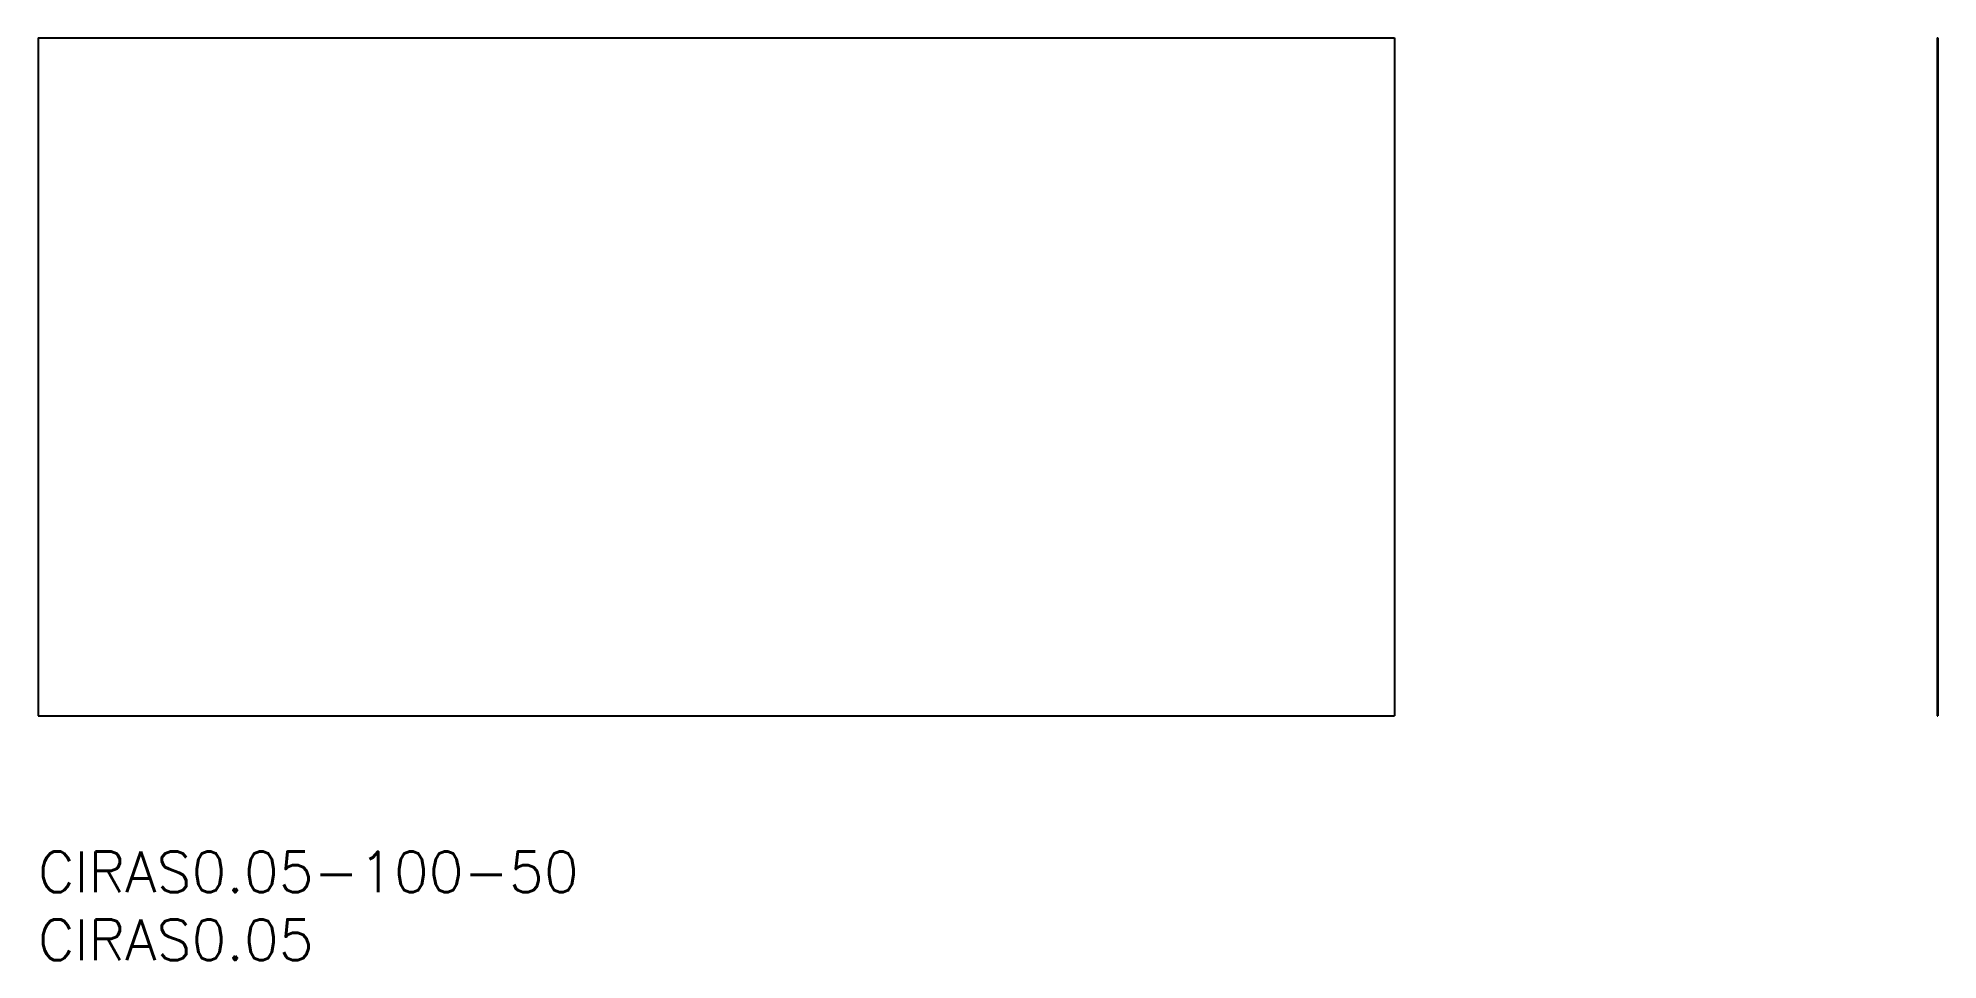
# Model space of a CAD drawing. Extents: x 0 to 140, y -8 to 60.
import ezdxf

# ---------------------------------------------------------------- set-up
doc = ezdxf.new("R2010")
doc.units = 0
doc.header["$LTSCALE"] = 0.5
doc.layers.add('MSM_CONTINUOUS', color=7, linetype='CONTINUOUS')
doc.layers.add('MSM_PART_NUMBER', color=7, linetype='CONTINUOUS')
doc.styles.get("Standard").update_dxf_attribs({"font": 'txt.shx', "height": 3, "bigfont": 'bigfont.shx'})

# ---------------------------------------------------------------- blocks, each defined once
blk = doc.blocks.new('*U6')
at = {"layer": 'MSM_PART_NUMBER'}
blk.add_text('CIRAS0.05-100-50', height=3, dxfattribs=at).set_placement((0, -3))
blk = doc.blocks.new('*U7')
at = {"layer": 'MSM_PART_NUMBER'}
blk.add_text('CIRAS0.05', height=3, dxfattribs=at).set_placement((0, -8))

msp = doc.modelspace()

# ---------------------------------------------------------------- linework, layer by layer
at = {"layer": 'MSM_CONTINUOUS'}
for p, q in [((0, 60), (0, 10)), ((0, 60), (100, 60)), ((100, 60), (100, 10)), ((140, 60), (140, 10)), ((140, 60), (140.05, 60)), ((140.05, 60), (140.05, 10)), ((0, 10), (100, 10)), ((140, 10), (140.05, 10))]:
    msp.add_line(p, q, dxfattribs=at)

# ---------------------------------------------------------------- block references
for name in ['*U6', '*U7']:
    msp.add_blockref(name, (0, 0), dxfattribs=at)

doc.saveas('drawing.dxf')
